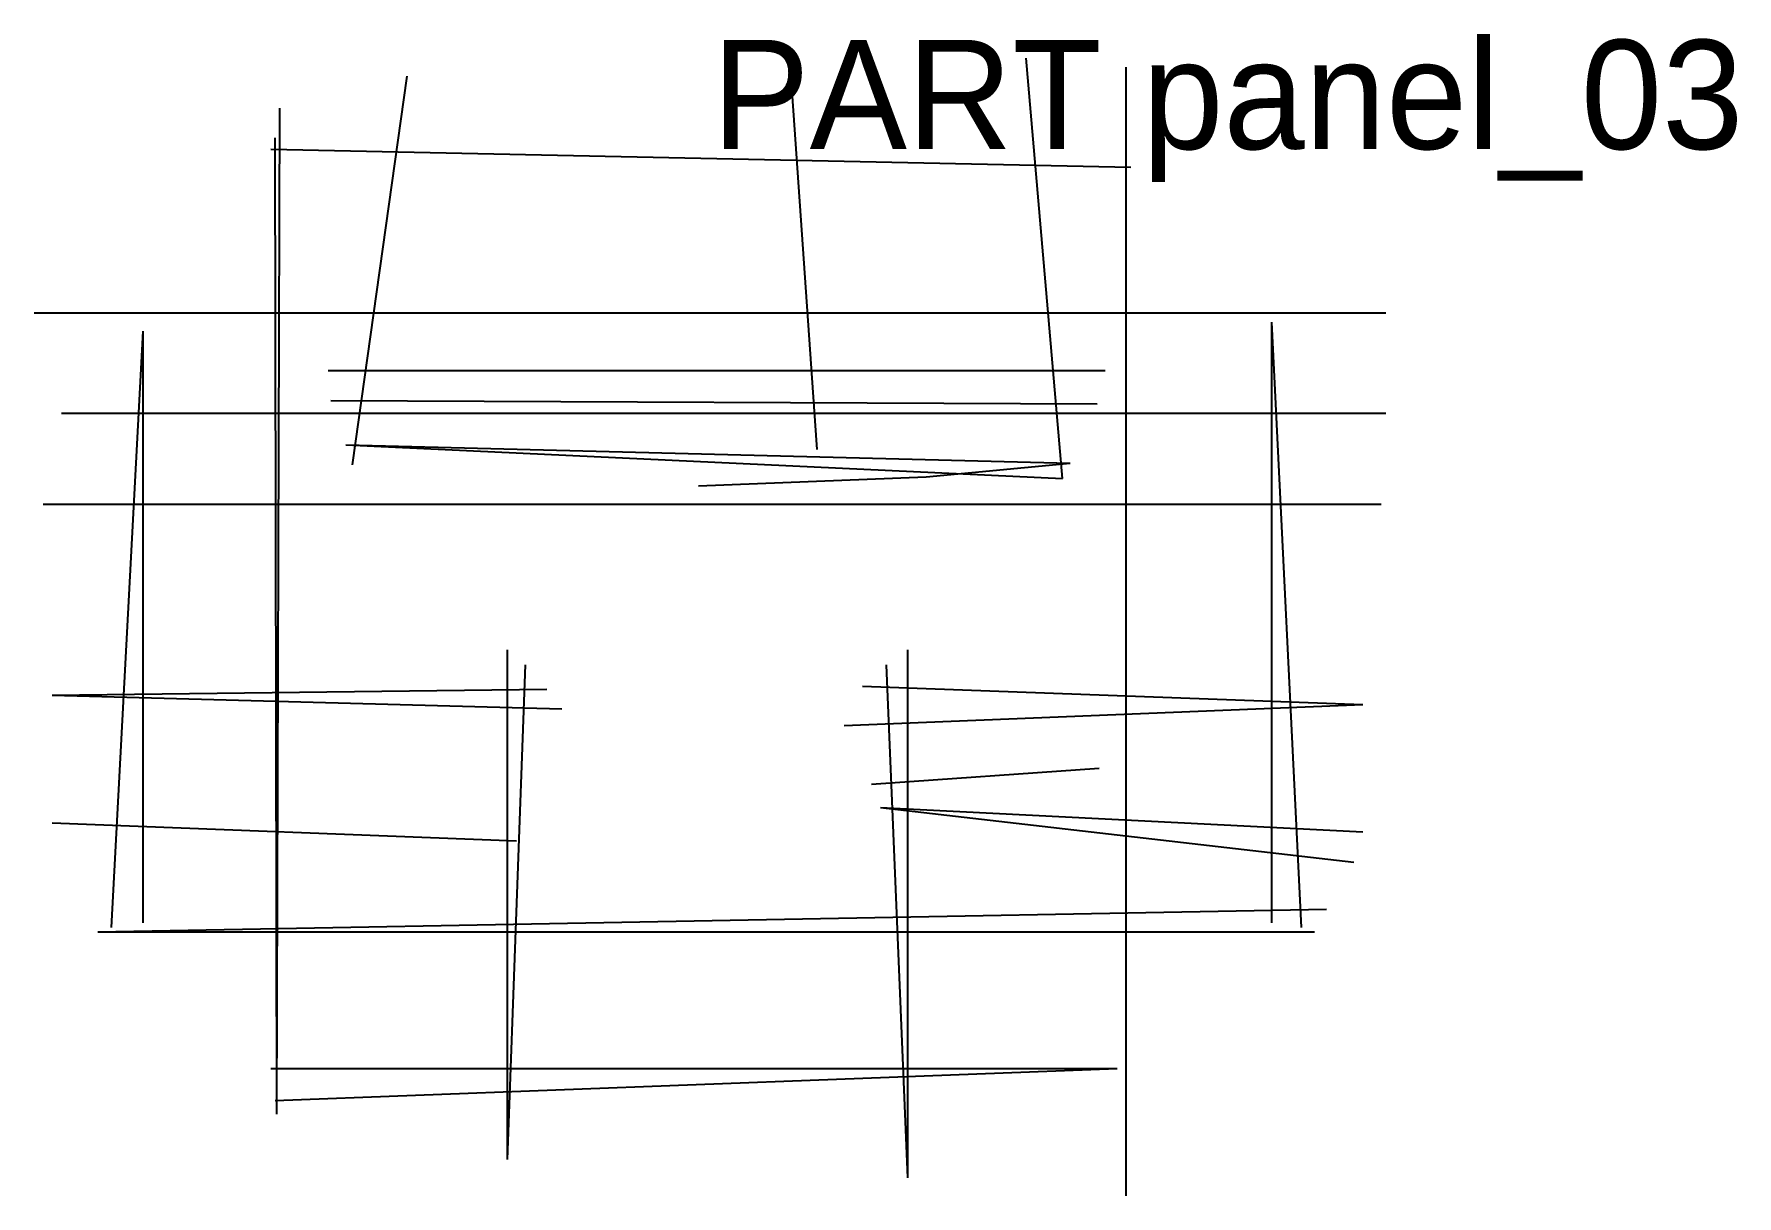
# Model space of a CAD drawing. Header units: millimetres. Extents: x 1 to 188, y 1 to 129.
import ezdxf

# ---------------------------------------------------------------- set-up
doc = ezdxf.new("R2010")
doc.units = ezdxf.units.MM
doc.layers.add('ANNOTATIONS', color=3, linetype='Continuous')
doc.layers.add('GEOMETRY', color=7, linetype='Continuous')

msp = doc.modelspace()

# ---------------------------------------------------------------- linework, layer by layer
at = {"layer": 'GEOMETRY'}
for p, q in [((84, 126), (87, 83)), ((114, 79.8), (110, 126)), ((114, 79.8), (110, 126)), ((36, 81.33), (42, 124)), ((121, 1), (121, 125)), ((121, 1), (121, 125)), ((27.67, 10), (28, 120.5)), ((27, 116), (121.5, 114)), ((27, 116), (121.5, 114)), ((27.67, 10), (27.5, 117.25)), ((1, 98), (149.5, 98)), ((1, 98), (149.5, 98)), ((9.5, 30.5), (13, 96)), ((13, 31), (13, 96)), ((137, 31), (137, 97)), ((140.25, 30.5), (137, 97)), ((33.33, 91.67), (118.67, 91.67)), ((33.33, 91.67), (118.67, 91.67)), ((33.6, 88.4), (117.8, 88)), ((4, 87), (149.5, 87)), ((4, 87), (149.5, 87)), ((35.25, 83.5), (114, 79.8)), ((35.25, 83.5), (114.83, 81.5)), ((99, 80), (114.83, 81.5)), ((74, 79), (99, 80)), ((2, 77), (149, 77)), ((2, 77), (149, 77)), ((53, 5), (53, 61)), ((97, 3), (97, 61)), ((53, 5), (55, 59.33)), ((97, 3), (94.67, 59.33)), ((3, 56), (57.33, 56.67)), ((92, 57), (147, 55)), ((3, 56), (59, 54.5)), ((90, 52.67), (147, 55)), ((93, 46.25), (118, 48)), ((94, 43.67), (147, 41)), ((94, 43.67), (146, 37.67)), ((3, 42), (54, 40)), ((3, 42), (54, 40)), ((8, 30), (143, 32.5)), ((8, 30), (141.67, 30)), ((27, 15), (120, 15)), ((27.5, 11.5), (120, 15))]:
    msp.add_line(p, q, dxfattribs=at)

# ---------------------------------------------------------------- texts
at = {"layer": 'ANNOTATIONS'}
msp.add_text('PART panel_03', height=12, dxfattribs=at).set_placement((75.5, 116))

doc.saveas('drawing.dxf')
